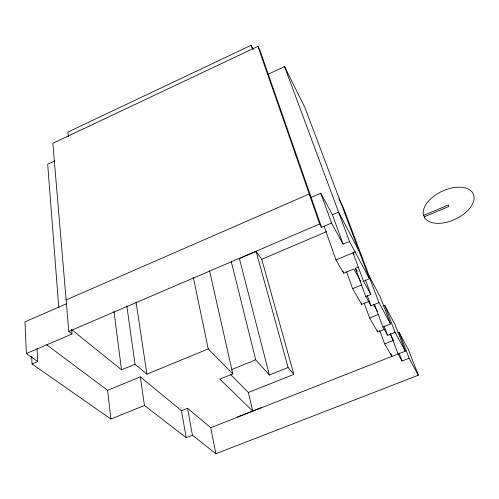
<?xml version="1.0" encoding="UTF-8"?>
<svg xmlns="http://www.w3.org/2000/svg" width="499" height="499" viewBox="0 0 499 499"><rect width="100%" height="100%" fill="white"/><g stroke="black" fill="none" stroke-linecap="round" stroke-linejoin="round"><path stroke-width="0.75" d="M253.317 49.413L251.14 45.272L67.864 132.085L68.332 136.632M354.065 254.821L352.968 252.787L363.515 281.249L369.466 278.791L349.468 241.46L343.106 244.148L331.511 223.065L321.574 227.313L259.786 49.956L257.921 46.357L52.838 143.307L68.793 331.442L71.999 333.999L26.385 353.504L24.95 321.855L66.392 303.835M54.722 160.946L47.686 164.24L58.782 307.621M267.632 74.476L284.561 66.592L304.97 107.74L369.466 278.791M66.124 299.93L309.237 193.986L311.151 197.392L320.77 193.213L332.415 214.757L343.106 244.148M332.415 214.757L338.571 212.112L358.75 250.367M68.793 331.442L319.666 223.976L321.574 227.313M293.855 374.369L261.738 259.299L256.087 251.434L239.395 258.582L269.373 374.992L288.091 367.501L293.855 374.369L248.383 392.476L230.588 374.543M261.738 259.299L326.627 231.648M31.655 356.348L32.036 363.989L37.756 361.563L37.045 348.583M423.626 215.387L448.389 204.97L448.882 206.443L424.181 216.828M324.076 226.103L335.958 259.923L355.538 251.714M335.958 259.923L343.68 273.24L353.872 269.005L360.646 281.199M374.4 304.153L382.933 327.045L390.555 323.988L378.959 302.619L371.013 305.843L365.748 296.481L355.419 268.362L358.201 267.202M71.856 329.789L121.519 369.84L135.048 364.233L146.887 374.163L208.233 348.926L232.808 373.87L219.797 379.121L252.787 411.17L248.383 392.476M346.605 271.836L352.618 288.665L361.819 284.879M46.65 344.747L107.628 390.318L140.331 376.864L181.468 410.702L186.189 437.692L192.408 435.247L215.855 453.728L418.343 375.217L408.494 349.836L399.1 332.234L397.715 332.783M365.748 296.481L370.763 294.429L365.393 280.02M352.618 288.665L361.725 304.371L369.279 301.29M383.469 305.962L384.798 305.425L395.227 324.968L405.319 351.215L398.121 354.047L390.355 333.457M231.605 369.566L255.7 359.81L269.373 374.992M32.036 363.989L110.903 419.048L144.454 405.469L186.189 437.692M364.314 303.367L369.64 318.019L378.279 314.532M369.64 318.019L377.731 331.972L384.729 329.165M181.468 410.702L187.543 408.269L210.74 427.73L215.855 453.728M382.933 327.045L387.58 335.297L395.065 332.309L405.319 351.215M379.808 330.756L384.648 343.892L393.518 340.368M237.181 417.102L261.145 407.664M210.74 427.73L398.389 353.822M398.121 354.047L402.038 361.008L409.13 358.232L418.343 375.217M26.385 353.504L37.756 361.563M384.648 343.892L391.89 356.38L390.811 353.467M373.533 304.39L377.543 311.613M390.174 334.349L393.143 339.7M355.419 268.362L357.19 271.575M363.515 281.249L370.763 294.429M338.915 198.827L343.137 207.029L370.67 279.895M399.1 332.234L409.13 358.232M384.798 305.425L395.065 332.309M390.555 323.988L380.213 296.836L368.462 274.812L378.959 302.619M399.032 353.061L402.038 361.008M384.037 325.841L387.58 335.297M284.561 66.592L349.468 241.46M367.326 295.851L371.013 305.843M377.194 330.506L377.731 331.972M361.201 302.912L361.725 304.371M320.77 193.213L331.511 223.065M342.9 271.044L343.68 273.24M257.921 46.357L319.666 223.976M251.14 45.272L252.351 48.84M256.087 251.434L288.091 367.501M231.268 261.601L255.7 359.81M209.543 270.745L232.808 373.87M193.338 277.513L208.233 348.926M187.543 408.269L192.408 435.247M136.046 301.995L146.887 374.163M140.331 376.864L144.454 405.469M126.808 305.806L135.048 364.233M114.003 311.282L121.519 369.84M107.628 390.318L110.903 419.048M71.594 329.402L71.999 333.999M424.749 217.926L423.314 214.171A27.102 15.457 -24.9 0 1 457.309 187.25A27.102 15.457 -24.9 0 1 466.634 211.651A27.102 15.457 -24.9 0 1 424.749 217.926"/></g></svg>
